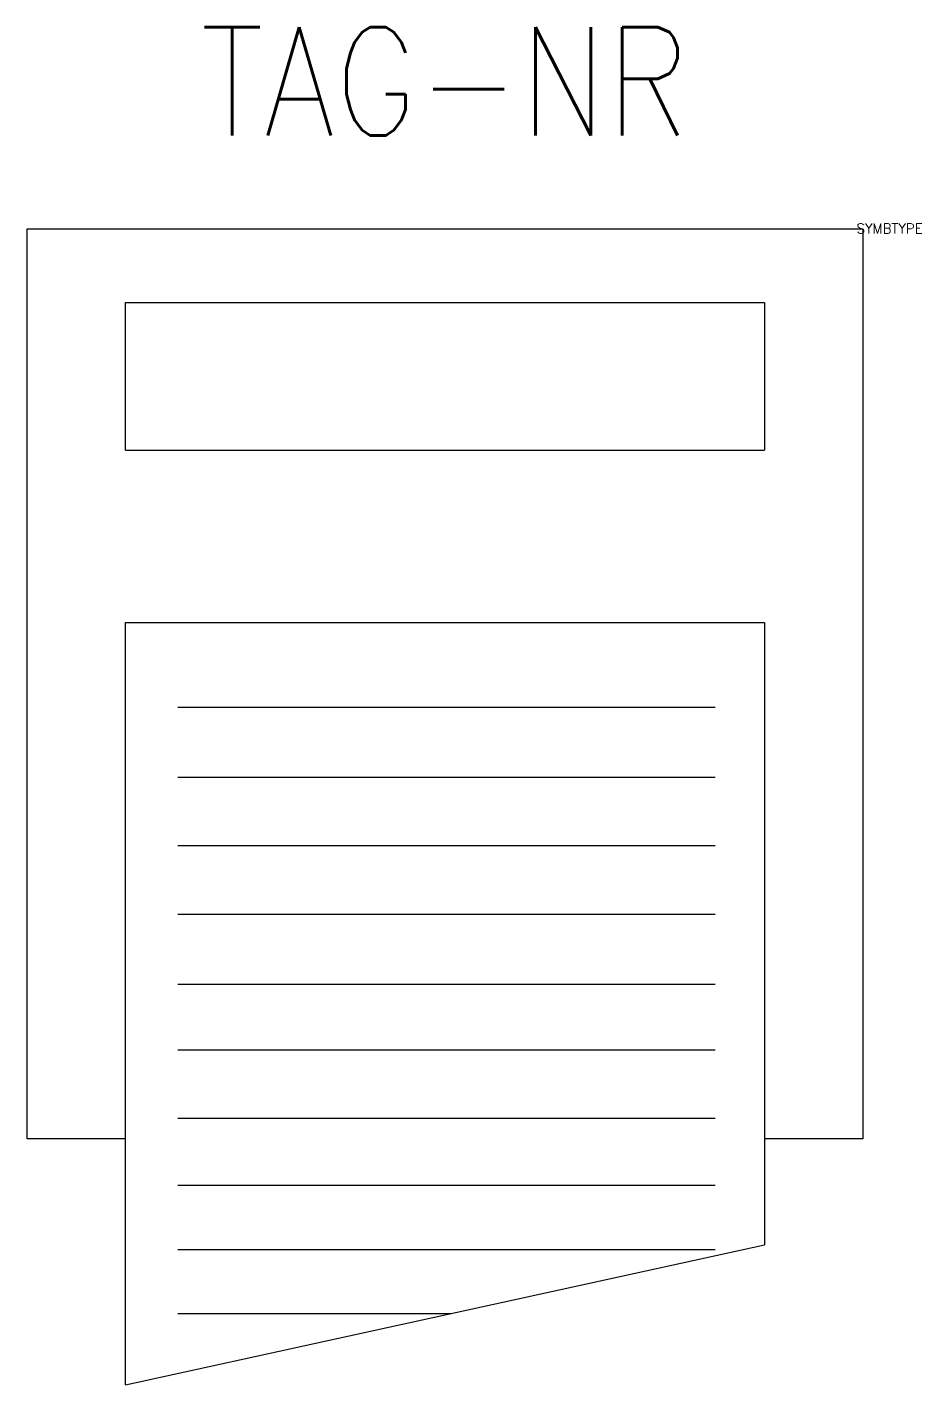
# Model space of a CAD drawing. Extents: x 173.1 to 191.3, y 100.6 to 128.2.
import ezdxf
from ezdxf.enums import TextEntityAlignment as Align

# ---------------------------------------------------------------- set-up
doc = ezdxf.new("R2010")
doc.units = 0
doc.header["$LTSCALE"] = 6
doc.header["$MEASUREMENT"] = 0
doc.layers.get('0').update_dxf_attribs({"linetype": 'CONTINUOUS'})
doc.layers.add('1', color=7, linetype='CONTINUOUS')
doc.styles.get("Standard").update_dxf_attribs({"font": 'simplex', "width": 0.85})

msp = doc.modelspace()

# ---------------------------------------------------------------- linework, layer by layer
at = {"layer": '1'}
for p, q in [((173.127, 124.092), (190.127, 124.092)), ((173.127, 105.592), (173.127, 124.092)), ((190.127, 124.092), (190.127, 105.592)), ((175.127, 122.592), (188.127, 122.592)), ((175.127, 119.592), (175.127, 122.592)), ((188.127, 122.592), (188.127, 119.592)), ((175.127, 119.592), (188.127, 119.592)), ((175.127, 100.592), (175.127, 116.092)), ((175.127, 116.092), (188.127, 116.092)), ((188.127, 116.092), (188.127, 103.438)), ((176.191, 114.371), (187.123, 114.371)), ((176.191, 112.947), (187.123, 112.947)), ((176.191, 111.554), (187.123, 111.554)), ((176.191, 110.161), (187.123, 110.161)), ((176.191, 108.738), (187.123, 108.738)), ((176.191, 107.405), (187.123, 107.405)), ((176.191, 106.012), (187.123, 106.012)), ((175.127, 105.592), (173.127, 105.592)), ((190.127, 105.592), (188.127, 105.592)), ((176.191, 104.649), (187.123, 104.649)), ((175.127, 100.592), (188.127, 103.438)), ((176.191, 103.347), (187.123, 103.347)), ((176.191, 102.044), (181.761, 102.044))]:
    msp.add_line(p, q, dxfattribs=at)

# ---------------------------------------------------------------- texts
at = {"flags": 1}
msp.add_attdef('SYMBTYPE', (190, 124), 'GN', height=0.2, dxfattribs=at)
at = {"layer": '1', "width": 0.85}
msp.add_attdef('TAG-NR', text='', height=2.2, dxfattribs=at).set_placement((181.627, 127.092), align=Align.MIDDLE)

doc.saveas('drawing.dxf')
